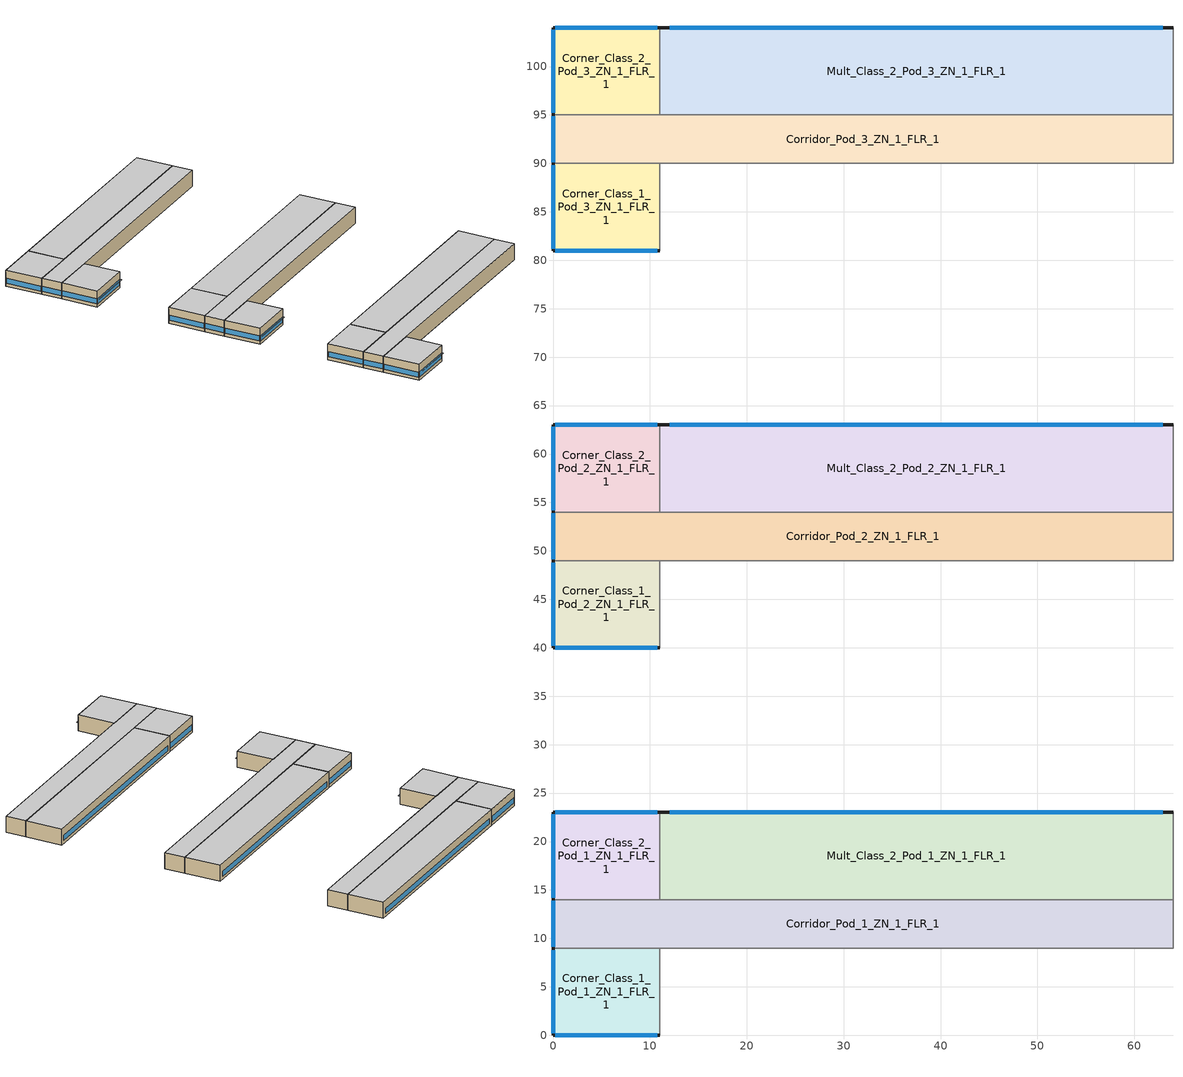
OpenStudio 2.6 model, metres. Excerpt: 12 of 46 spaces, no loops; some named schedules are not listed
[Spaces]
Mult_Class_2_Pod_2_ZN_1_FLR_1
 floor ground: 64,63 64,54 11,54 11,63 z0
 wall outside (BTAP-Ext-Wall-Mass:U-0.21-:{ "cond"=>0.215}): 64,63 11,63 z0:4
 wall to Corner_Class_2_Pod_2_ZN_1_FLR_1: 11,63 11,54 z0:4
 wall to Corridor_Pod_2_ZN_1_FLR_1: 11,54 64,54 z0:4
 wall to Main_Corridor_ZN_1_FLR_1: 64,54 64,63 z0:4
 window: 62.94,63 12.06,63 z0.79:2.04
 ceiling to Mult_Class_2_Pod_2_ZN_1_FLR_2: 64,54 64,63 11,63 11,54 z4
Corner_Class_2_Pod_3_ZN_1_FLR_1
 floor ground: 11,104 11,95 0,95 0,104 z0
 wall outside (BTAP-Ext-Wall-Mass:U-0.21-:{ "cond"=>0.215}): 11,104 0,104 0,95 z0:4
 wall to Corridor_Pod_3_ZN_1_FLR_1: 0,95 11,95 z0:4
 wall to Mult_Class_2_Pod_3_ZN_1_FLR_1: 11,95 11,104 z0:4
 window: 10.76,104 0.24,104 / 0,103.8 0,95.2 z0.79:2.04
 ceiling to Corner_Class_2_Pod_3_ZN_1_FLR_2: 11,95 11,104 0,104 0,95 z4
Corner_Class_1_Pod_1_ZN_1_FLR_1
 floor ground: 11,9 11,0 0,0 0,9 z0
 wall outside (BTAP-Ext-Wall-Mass:U-0.21-:{ "cond"=>0.215}): 0,9 0,0 11,0 z0:4
 wall to Mult_Class_1_Pod_1_ZN_1_FLR_1: 11,0 11,9 z0:4
 wall to Corridor_Pod_1_ZN_1_FLR_1: 11,9 0,9 z0:4
 window: 0.24,0 10.76,0 / 0,8.8 0,0.2 z0.79:2.04
 ceiling to Corner_Class_1_Pod_1_ZN_1_FLR_2: 11,0 11,9 0,9 0,0 z4
Corner_Class_1_Pod_2_ZN_1_FLR_1
 floor ground: 11,49 11,40 0,40 0,49 z0
 wall outside (BTAP-Ext-Wall-Mass:U-0.21-:{ "cond"=>0.215}): 0,49 0,40 11,40 z0:4
 wall to Mult_Class_1_Pod_2_ZN_1_FLR_1: 11,40 11,49 z0:4
 wall to Corridor_Pod_2_ZN_1_FLR_1: 11,49 0,49 z0:4
 window: 0.24,40 10.76,40 / 0,48.8 0,40.2 z0.79:2.04
 ceiling to Corner_Class_1_Pod_2_ZN_1_FLR_2: 11,40 11,49 0,49 0,40 z4
Corridor_Pod_2_ZN_1_FLR_1
 floor ground: 64,54 64,49 0,49 0,54 z0
 wall outside (BTAP-Ext-Wall-Mass:U-0.21-:{ "cond"=>0.215}): 0,54 0,49 z0:4
 wall to Corner_Class_2_Pod_2_ZN_1_FLR_1: 11,54 0,54 z0:4
 wall to Main_Corridor_ZN_1_FLR_1: 64,49 64,54 z0:4
 wall to Mult_Class_1_Pod_2_ZN_1_FLR_1: 11,49 64,49 z0:4
 window: 0,53.88 0,49.12 z0.79:2.05
 ceiling to Corridor_Pod_2_ZN_1_FLR_2: 64,49 64,54 0,54 0,49 z4
Corridor_Pod_1_ZN_1_FLR_1
 floor ground: 64,14 64,9 0,9 0,14 z0
 wall outside (BTAP-Ext-Wall-Mass:U-0.21-:{ "cond"=>0.215}): 0,14 0,9 z0:4
 wall to Mult_Class_1_Pod_1_ZN_1_FLR_1: 11,9 64,9 z0:4
 wall to Mult_Class_2_Pod_1_ZN_1_FLR_1: 64,14 11,14 z0:4
 wall to Corner_Class_2_Pod_1_ZN_1_FLR_1: 11,14 0,14 z0:4
 wall to Lobby_ZN_1_FLR_1: 64,9 64,14 z0:4
 window: 0,13.88 0,9.12 z0.79:2.05
 ceiling to Corridor_Pod_1_ZN_1_FLR_2: 64,9 64,14 0,14 0,9 z4
Corridor_Pod_3_ZN_1_FLR_1
 floor ground: 64,95 64,90 0,90 0,95 z0
 wall outside (BTAP-Ext-Wall-Mass:U-0.21-:{ "cond"=>0.215}): 0,95 0,90 z0:4
 wall to Mult_Class_1_Pod_3_ZN_1_FLR_1: 11,90 64,90 z0:4
 wall to Bathrooms_ZN_1_FLR_1: 64,90 64,95 z0:4
 wall to Corner_Class_1_Pod_3_ZN_1_FLR_1: 0,90 11,90 z0:4
 wall to Mult_Class_2_Pod_3_ZN_1_FLR_1: 64,95 11,95 z0:4
 window: 0,94.88 0,90.12 z0.79:2.05
 ceiling to Corridor_Pod_3_ZN_1_FLR_2: 64,90 64,95 0,95 0,90 z4
Mult_Class_2_Pod_1_ZN_1_FLR_1
 floor ground: 64,23 64,14 11,14 11,23 z0
 wall outside (BTAP-Ext-Wall-Mass:U-0.21-:{ "cond"=>0.215}): 64,23 11,23 z0:4
 wall to Corner_Class_2_Pod_1_ZN_1_FLR_1: 11,23 11,14 z0:4
 wall to Main_Corridor_ZN_1_FLR_1: 64,14 64,23 z0:4
 window: 62.94,23 12.06,23 z0.79:2.04
 ceiling to Mult_Class_2_Pod_1_ZN_1_FLR_2: 64,14 64,23 11,23 11,14 z4
Mult_Class_2_Pod_3_ZN_1_FLR_1
 floor ground: 64,104 64,95 11,95 11,104 z0
 wall outside (BTAP-Ext-Wall-Mass:U-0.21-:{ "cond"=>0.215}): 64,104 11,104 z0:4
 wall to Bathrooms_ZN_1_FLR_1: 64,95 64,104 z0:4
 window: 62.94,104 12.06,104 z0.79:2.04
 ceiling to Mult_Class_2_Pod_3_ZN_1_FLR_2: 64,95 64,104 11,104 11,95 z4
Corner_Class_2_Pod_2_ZN_1_FLR_1
 floor ground: 11,63 11,54 0,54 0,63 z0
 wall outside (BTAP-Ext-Wall-Mass:U-0.21-:{ "cond"=>0.215}): 11,63 0,63 0,54 z0:4
 window: 10.76,63 0.24,63 / 0,62.8 0,54.2 z0.79:2.04
 ceiling to Corner_Class_2_Pod_2_ZN_1_FLR_2: 11,54 11,63 0,63 0,54 z4
Corner_Class_2_Pod_1_ZN_1_FLR_1
 floor ground: 11,23 11,14 0,14 0,23 z0
 wall outside (BTAP-Ext-Wall-Mass:U-0.21-:{ "cond"=>0.215}): 11,23 0,23 0,14 z0:4
 window: 10.76,23 0.24,23 / 0,22.8 0,14.2 z0.79:2.04
 ceiling to Corner_Class_2_Pod_1_ZN_1_FLR_2: 11,14 11,23 0,23 0,14 z4
Corner_Class_1_Pod_3_ZN_1_FLR_1
 floor ground: 11,90 11,81 0,81 0,90 z0
 wall outside (BTAP-Ext-Wall-Mass:U-0.21-:{ "cond"=>0.215}): 0,90 0,81 11,81 z0:4
 wall to Mult_Class_1_Pod_3_ZN_1_FLR_1: 11,81 11,90 z0:4
 window: 0.24,81 10.76,81 / 0,89.8 0,81.2 z0.79:2.04
 ceiling to Corner_Class_1_Pod_3_ZN_1_FLR_2: 11,81 11,90 0,90 0,81 z4
shading: 10.97,81 0.03,81 0.03,80.54 10.97,80.54 z2.07; 10.97,0 0.03,0 0.03,-0.46 10.97,-0.46 z2.07; 10.97,40 0.03,40 0.03,39.54 10.97,39.54 z2.07
[Site]
Edmonton Intl AP: Latitude {deg}=53.31; Longitude {deg}=-113.579; Time Zone {hr}=-7; Elevation {m}=723.3; Terrain=City
[Building]
SecondarySchool-CAN_AB_Edmonton.Intl.AP.711230_CWEC2016.epw created: 2019-07-24 20:55:42 +0000: North Axis {deg}=0; Default Construction Set=BTAP-Mass at hdd = 5120.0; Standards Number of Stories=2; Standards Number of Above Ground Stories=2; Standards Building Type=NECB2017_SecondarySchool
[ClimateZones]
Climate Zone Institution Name 1=ASHRAE; Climate Zone Document Name 1=ANSI/ASHRAE Standard 169; Climate Zone Document Year 1=2006; Climate Zone Institution Name 2=CEC; Climate Zone Document Name 2=California Climate Zone Descriptions; Climate Zone Document Year 2=1995
[Site:WaterMainsTemperature]
Calculation Method=Correlation; Annual Average Outdoor Air Temperature {C}=2.68333; Maximum Difference In Monthly Average Outdoor Air Temperatures {deltaC}=28.8
[Site:GroundTemperature:BuildingSurface]
19.527, 19.502, 19.536, 19.598, 20.002, 21.64, 22.225, 22.375, 21.449, 20.121, 19.802, 19.633
[SizingPeriod:DesignDay] Barometric Pressure {Pa}=92932; Sky Clearness=0; Rain Indicator=0; Snow Indicator=0; Day of Month=21; Daylight Saving Time Indicator=0; Humidity Indicating Type=Wetbulb; Dry-Bulb Temperature Range Modifier Type=DefaultMultipliers
Name | Maximum Dry-Bulb Temperature {C} | Daily Dry-Bulb Temperature Range {deltaC} | Humidity Indicating Conditions at Maximum Dry-Bulb | Wind Speed {m/s} | Wind Direction {deg} | Month | Day Type | Solar Model Indicator | ASHRAE Taub | ASHRAE Taud
Edmonton Intl AP Ann Htg 99.6% Condns DB | -32.6 | 0 | -32.6 | 2.1 | 180 | 1 | WinterDesignDay | ASHRAEClearSky
Edmonton Intl AP Ann Clg .4% Condns DB=>MWB | 27.8 | 12.5 | 17.9 | 3.8 | 150 | 7 | SummerDesignDay | ASHRAETau | 0.353 | 2.421
[Material:NoMass] Roughness=Smooth; Thermal Absorptance=0.9; Solar Absorptance=0.7
Name | Thermal Resistance {m2-K/W} | Visible Absorptance
Typical Carpet Pad | 0.21648 | 0.8
Typical Insulation 1 | 5.91238 | 0.7
Typical Insulation 2 | 4.49096 | 0.7
Typical Insulation 3 | 7.24636 | 0.7
Typical Carpet Pad 2 | 1.25503 | 0.8
Typical Carpet Pad 3 | 3.45515 | 0.8
Typical Insulation 4 | 0.526298 | 0.7
Typical Insulation 5 | 0.526316 | 0.7
Typical Insulation 6 R-24.87 | 4.38022 | 0.7
[Material]
Name | Roughness | Thickness {m} | Conductivity {W/m-K} | Density {kg/m3} | Specific Heat {J/kg-K} | Thermal Absorptance | Solar Absorptance | Visible Absorptance
100mm Normalweight concrete floor | MediumSmooth | 0.1016 | 2.31 | 2322 | 832
G01 13mm gypsum board | Smooth | 0.0127 | 0.16 | 800 | 1090 | 0.9 | 0.7 | 0.5
G05 25mm wood | MediumSmooth | 0.0254 | 0.15 | 608 | 1630 | 0.9 | 0.5 | 0.5
4 in. Normalweight Concrete Floor | MediumRough | 0.1016 | 2.31 | 2322 | 832 | 0.9 | 0.7 | 0.7
1IN Stucco; 1IN Stucco 1 | Smooth | 0.0253 | 0.6918 | 1858 | 837 | 0.9 | 0.7 | 0.92
8IN CONCRETE HW RefBldg; 8IN CONCRETE HW RefBldg 1 | Rough | 0.2032 | 1.311 | 2240 | 836.8 | 0.9 | 0.7 | 0.7
1/2IN Gypsum; 1/2IN Gypsum 1 | Smooth | 0.0127 | 0.16 | 784.9 | 830 | 0.9 | 0.4 | 0.4
Metal Roof Surface; F08 Metal surface | Smooth | 0.0008 | 45.28 | 7824 | 500 | 0.9 | 0.7 | 0.7
6 in. Normalweight Concrete Floor | MediumRough | 0.1524 | 2.31 | 2322 | 832 | 0.9 | 0.7 | 0.7
[Construction]
BTAP-Int-Floor: 100mm Normalweight concrete floor, Typical Carpet Pad
BTAP-Int-Wall: G01 13mm gypsum board, G01 13mm gypsum board
BTAP-Int-Ceiling: Typical Carpet Pad, 100mm Normalweight concrete floor
BTAP-Ext-DaylightDiffuser: SimpleGlazing
BTAP-Int-Door: G05 25mm wood
BTAP-Ext-Floor-Mass:U-0.162: Typical Insulation 1, 4 in. Normalweight Concrete Floor, Typical Carpet Pad
BTAP-Ext-Wall-Mass:U-0.21: 1IN Stucco, 8IN CONCRETE HW RefBldg, Typical Insulation 2, 1/2IN Gypsum
BTAP-Ext-Roof-Metal:U-0.138: Metal Roof Surface, Typical Insulation 3
BTAP-Grnd-Floor-Mass:U-0.757: 6 in. Normalweight Concrete Floor, Typical Carpet Pad 2
BTAP-Grnd-Roof-Mass:U-0.284: 6 in. Normalweight Concrete Floor, Typical Carpet Pad 3
BTAP-Ext-Door:U-1.9000000000000001: F08 Metal surface, Typical Insulation 4
BTAP-Ext-OverHeadDoor:U-1.9000000000000001: Typical Insulation 5
BTAP-Ext-DaylightDiffuser:U=0.190 SHGC=0.600: SimpleGlazing:U=0.190 SHGC=0.600
BTAP-Ext-Wall-Mass:U-0.21-:{ "cond"=>0.215}: 1IN Stucco 1, 8IN CONCRETE HW RefBldg 1, Typical Insulation 6 R-24.87, 1/2IN Gypsum 1
[DefaultConstructionSet]
BTAP-Mass at hdd = 5120.0: Default Exterior Surface Constructions=BTAP-Mass at hdd = 5120.0; Default Interior Surface Constructions=Default Surface Constructions 2; Default Ground Contact Surface Constructions=BTAP-Mass at hdd = 5120.0 1; Default Exterior SubSurface Constructions=BTAP-Mass at hdd = 5120.0; Default Interior SubSurface Constructions=Default Sub Surface Constructions 2; Interior Partition Construction=BTAP-Int-Door
[DefaultSurfaceConstructions]
Name | Floor Construction | Wall Construction | Roof Ceiling Construction
Default Surface Constructions 2 | BTAP-Int-Floor | BTAP-Int-Wall | BTAP-Int-Ceiling
BTAP-Mass at hdd = 5120.0 | BTAP-Ext-Floor-Mass:U-0.162 | BTAP-Ext-Wall-Mass:U-0.21 | BTAP-Ext-Roof-Metal:U-0.138
BTAP-Mass at hdd = 5120.0 1 | BTAP-Grnd-Floor-Mass:U-0.757 | BTAP-Grnd-Roof-Mass:U-0.284 | BTAP-Grnd-Roof-Mass:U-0.284
[DefaultSubSurfaceConstructions]
Name | Fixed Window Construction | Operable Window Construction | Door Construction | Glass Door Construction | Overhead Door Construction | Skylight Construction | Tubular Daylight Dome Construction | Tubular Daylight Diffuser Construction
Default Sub Surface Constructions 2 | BTAP-Ext-DaylightDiffuser | BTAP-Ext-DaylightDiffuser | BTAP-Int-Door
BTAP-Mass at hdd = 5120.0 | BTAP-Ext-DaylightDiffuser:U=0.190 SHGC=0.600 | BTAP-Ext-DaylightDiffuser:U=0.190 SHGC=0.600 | BTAP-Ext-Door:U-1.9000000000000001 | BTAP-Ext-DaylightDiffuser:U=0.190 SHGC=0.600 | BTAP-Ext-OverHeadDoor:U-1.9000000000000001 | BTAP-Ext-DaylightDiffuser:U=0.190 SHGC=0.600 | BTAP-Ext-DaylightDiffuser:U=0.190 SHGC=0.600 | BTAP-Ext-DaylightDiffuser:U=0.190 SHGC=0.600
[WindowMaterial:SimpleGlazingSystem] Solar Heat Gain Coefficient=0.3; Visible Transmittance=0.21
Name | U-Factor {W/m2-K}
SimpleGlazing | 2.2
SimpleGlazing:U=0.190 SHGC=0.600 | 1.9
[Space] Building Story=Building Story 1; Part of Total Floor Area=Yes
Name | Space Type | Thermal Zone
Corner_Class_1_Pod_2_ZN_1_FLR_1; Corner_Class_1_Pod_1_ZN_1_FLR_1; Corner_Class_1_Pod_3_ZN_1_FLR_1 | Space Function Classroom/Lecture hall/Training room other | ALL_ST=Classroom/Lecture hall/Training room other_FL=Building Story 1_SCH=D
Mult_Class_2_Pod_2_ZN_1_FLR_1; Mult_Class_2_Pod_1_ZN_1_FLR_1; Mult_Class_2_Pod_3_ZN_1_FLR_1 | Space Function Classroom/Lecture hall/Training room other | ALL_ST=Classroom/Lecture hall/Training room other_FL=Building Story 1_SCH=D 1
Corridor_Pod_1_ZN_1_FLR_1; Corridor_Pod_3_ZN_1_FLR_1; Corridor_Pod_2_ZN_1_FLR_1 | Space Function Corridor/Transition area other-sch-D | WILD_ST=Corridor/Transition area other-sch-D_FL=Building Story 1_SCH=D 1
Corner_Class_2_Pod_3_ZN_1_FLR_1; Corner_Class_2_Pod_1_ZN_1_FLR_1; Corner_Class_2_Pod_2_ZN_1_FLR_1 | Space Function Classroom/Lecture hall/Training room other | ALL_ST=Classroom/Lecture hall/Training room other_FL=Building Story 1_SCH=D 3
[BuildingStory]
Building Story 1: Nominal Z Coordinate {m}=0
[SpaceType] Standards Building Type=Space Function
Name | Default Schedule Set | Design Specification Outdoor Air Object | Standards Space Type
Space Function Classroom/Lecture hall/Training room other | Space Function Classroom/Lecture hall/Training room other Schedule Set | Space Function Classroom/Lecture hall/Training room other Ventilation | Classroom/Lecture hall/Training room other
Space Function Corridor/Transition area other-sch-D | Space Function Corridor/Transition area other-sch-D Schedule Set | Space Function Corridor/Transition area other-sch-D Ventilation | Corridor/Transition area other-sch-D
[People:Definition] Number of People Calculation Method=People/Area; Fraction Radiant=0.3
Name | People per Space Floor Area {person/m2}
Space Function Classroom/Lecture hall/Training room other People Definition | 0.133382
Space Function Corridor/Transition area other-sch-D People Definition | 0.0100036
[People] Work Efficiency Schedule=Work Efficiency Schedule; Clothing Insulation Schedule=Clothing Schedule; Air Velocity Schedule=Air Velocity Schedule; Multiplier=1
Name | People Definition | Space or SpaceType
Space Function Classroom/Lecture hall/Training room other People | Space Function Classroom/Lecture hall/Training room other People Definition | Space Function Classroom/Lecture hall/Training room other
Space Function Corridor/Transition area other-sch-D People | Space Function Corridor/Transition area other-sch-D People Definition | Space Function Corridor/Transition area other-sch-D
[Lights:Definition] Design Level Calculation Method=Watts/Area; Fraction Radiant=0.5; Fraction Visible=0.2
Name | Watts per Space Floor Area {W/m2}
Space Function Classroom/Lecture hall/Training room other Lights Definition-new | 7.6
Space Function Corridor/Transition area other-sch-D Lights Definition-new | 4.4
[Lights] Fraction Replaceable=1
Name | Lights Definition | Space or SpaceType
Space Function Classroom/Lecture hall/Training room other Lights | Space Function Classroom/Lecture hall/Training room other Lights Definition-new | Space Function Classroom/Lecture hall/Training room other
Space Function Corridor/Transition area other-sch-D Lights | Space Function Corridor/Transition area other-sch-D Lights Definition-new | Space Function Corridor/Transition area other-sch-D
[ElectricEquipment:Definition]
Space Function Classroom/Lecture hall/Training room other Elec Equip Definition - 30.0 percent reduction: Design Level Calculation Method=Watts/Area; Watts per Space Floor Area {W/m2}=3.50127; Fraction Radiant=0.5
[ElectricEquipment]
Space Function Classroom/Lecture hall/Training room other Elec Equip 30.0 percent reduction: Electric Equipment Definition=Space Function Classroom/Lecture hall/Training room other Elec Equip Definition - 30.0 percent reduction; Space or SpaceType=Space Function Classroom/Lecture hall/Training room other
[DesignSpecification:OutdoorAir] Outdoor Air Method=Sum; Outdoor Air Flow per Person {m3/s-person}=0; Outdoor Air Flow Rate {m3/s}=0; Outdoor Air Flow Air Changes per Hour {1/hr}=0
Name | Outdoor Air Flow per Floor Area {m3/s-m2}
Space Function Classroom/Lecture hall/Training room other Ventilation | 0.00278384
Space Function Corridor/Transition area other-sch-D Ventilation | 0.0003048
[DefaultScheduleSet] Number of People Schedule=NECB-D-Occupancy; People Activity Level Schedule=NECB-Activity; Electric Equipment Schedule=NECB-D-Electric-Equipment; Infiltration Schedule=Always On
Name | Lighting Schedule
Space Function Classroom/Lecture hall/Training room other Schedule Set | NECB-D-Occupancy-NECB-D-Lighting-0.5-0.0-0.67-Light Ruleset
Space Function Corridor/Transition area other-sch-D Schedule Set | NECB-D-Lighting
[ThermostatSetpoint:DualSetpoint] Heating Setpoint Temperature Schedule=NECB-D-Thermostat Setpoint-Heating; Cooling Setpoint Temperature Schedule=NECB-D-Thermostat Setpoint-Cooling
Space Function Classroom/Lecture hall/Training room other Thermostat 49; Space Function Classroom/Lecture hall/Training room other Thermostat 53; Space Function Classroom/Lecture hall/Training room other Thermostat 56; Space Function Corridor/Transition area other-sch-D Thermostat 19
[SpaceInfiltration:DesignFlowRate] Schedule=Always On Discrete; Design Flow Rate Calculation Method=Flow/ExteriorArea; Flow per Exterior Surface Area {m3/s-m2}=0.000240807; Constant Term Coefficient=0; Temperature Term Coefficient=0; Velocity Term Coefficient=0.224; Velocity Squared Term Coefficient=0
Name | Space or SpaceType
Corner_Class_1_Pod_1_ZN_1_FLR_1 Infiltration | Corner_Class_1_Pod_1_ZN_1_FLR_1
Corner_Class_1_Pod_2_ZN_1_FLR_1 Infiltration | Corner_Class_1_Pod_2_ZN_1_FLR_1
Corner_Class_1_Pod_3_ZN_1_FLR_1 Infiltration | Corner_Class_1_Pod_3_ZN_1_FLR_1
Corner_Class_2_Pod_1_ZN_1_FLR_1 Infiltration | Corner_Class_2_Pod_1_ZN_1_FLR_1
Corner_Class_2_Pod_2_ZN_1_FLR_1 Infiltration | Corner_Class_2_Pod_2_ZN_1_FLR_1
Corner_Class_2_Pod_3_ZN_1_FLR_1 Infiltration | Corner_Class_2_Pod_3_ZN_1_FLR_1
Corridor_Pod_1_ZN_1_FLR_1 Infiltration | Corridor_Pod_1_ZN_1_FLR_1
Corridor_Pod_2_ZN_1_FLR_1 Infiltration | Corridor_Pod_2_ZN_1_FLR_1
Corridor_Pod_3_ZN_1_FLR_1 Infiltration | Corridor_Pod_3_ZN_1_FLR_1
Mult_Class_2_Pod_1_ZN_1_FLR_1 Infiltration | Mult_Class_2_Pod_1_ZN_1_FLR_1
Mult_Class_2_Pod_2_ZN_1_FLR_1 Infiltration | Mult_Class_2_Pod_2_ZN_1_FLR_1
Mult_Class_2_Pod_3_ZN_1_FLR_1 Infiltration | Mult_Class_2_Pod_3_ZN_1_FLR_1
[ThermalZone] Use Ideal Air Loads=No
Name | Thermostat
ALL_ST=Classroom/Lecture hall/Training room other_FL=Building Story 1_SCH=D | Space Function Classroom/Lecture hall/Training room other Thermostat 49
ALL_ST=Classroom/Lecture hall/Training room other_FL=Building Story 1_SCH=D 1 | Space Function Classroom/Lecture hall/Training room other Thermostat 53
ALL_ST=Classroom/Lecture hall/Training room other_FL=Building Story 1_SCH=D 3 | Space Function Classroom/Lecture hall/Training room other Thermostat 56
WILD_ST=Corridor/Transition area other-sch-D_FL=Building Story 1_SCH=D 1 | Space Function Corridor/Transition area other-sch-D Thermostat 19
[HeatExchanger:AirToAir:SensibleAndLatent] Availability Schedule=Always On Discrete; Nominal Supply Air Flow Rate {m3/s}=autosize; Sensible Effectiveness at 100% Heating Air Flow=0.5; Latent Effectiveness at 100% Heating Air Flow=0.5; Sensible Effectiveness at 75% Heating Air Flow=0.5; Latent Effectiveness at 75% Heating Air Flow=0.5; Sensible Effectiveness at 100% Cooling Air Flow=0.5; Latent Effectiveness at 100% Cooling Air Flow=0.5; Sensible Effectiveness at 75% Cooling Air Flow=0.5; Latent Effectiveness at 75% Cooling Air Flow=0.5; Supply Air Outlet Temperature Control=Yes; Heat Exchanger Type=Rotary; Frost Control Type=ExhaustOnly; Threshold Temperature {C}=-23.3; Initial Defrost Time Fraction=0.167; Rate of Defrost Time Fraction Increase {1/K}=1.44; Economizer Lockout=Yes
Name | Nominal Electric Power {W}
Sys_3_PSZ ALL_ST=Audience seating area permanent - auditorium_FL=Building Story 1_SCH=C ERV | 2966.94
Sys_3_PSZ ALL_ST=Classroom/Lecture hall/Training room other_FL=Building Story 1_SCH=D ERV; Sys_3_PSZ ALL_ST=Classroom/Lecture hall/Training room other_FL=Building Story 1_SCH=D 3 ERV; Sys_3_PSZ ALL_ST=Classroom/Lecture hall/Training room other_FL=Building Story 2_SCH=D ERV; Sys_3_PSZ ALL_ST=Classroom/Lecture hall/Training room other_FL=Building Story 2_SCH=D 3 ERV | 643.229
Sys_3_PSZ ALL_ST=Classroom/Lecture hall/Training room other_FL=Building Story 1_SCH=D 1 ERV; Sys_3_PSZ ALL_ST=Classroom/Lecture hall/Training room other_FL=Building Story 1_SCH=D 2 ERV; Sys_3_PSZ ALL_ST=Classroom/Lecture hall/Training room other_FL=Building Story 2_SCH=D 1 ERV; Sys_3_PSZ ALL_ST=Classroom/Lecture hall/Training room other_FL=Building Story 2_SCH=D 2 ERV | 2908.29
Sys_3_PSZ ALL_ST=Conference/Meeting/Multi-purpose room_FL=Building Story 1_SCH=C ERV | 755.069
Sys_3_PSZ ALL_ST=Food preparation area_FL=Building Story 1_SCH=B ERV | 262.571
Sys_3_PSZ ALL_ST=Gymnasium/Fitness centre playing area_FL=Building Story 1_SCH=B ERV | 2210.7
Sys_3_PSZ ALL_ST=Gymnasium/Fitness centre playing area_FL=Building Story 1_SCH=B 1 ERV | 1414.65
Sys_3_PSZ ALL_ST=Library reading area_FL=Building Story 2_SCH=C ERV | 570.492
Sys_3_PSZ ALL_ST=Lobby - other_FL=Building Story 1_SCH=C ERV; Sys_3_PSZ ALL_ST=Lobby - other_FL=Building Story 2_SCH=C ERV | 669.997
Sys_3_PSZ ALL_ST=Office enclosed <= 25 m2_FL=Building Story 1_SCH=A ERV; Sys_3_PSZ ALL_ST=Office enclosed <= 25 m2_FL=Building Story 2_SCH=A ERV | 210.944
